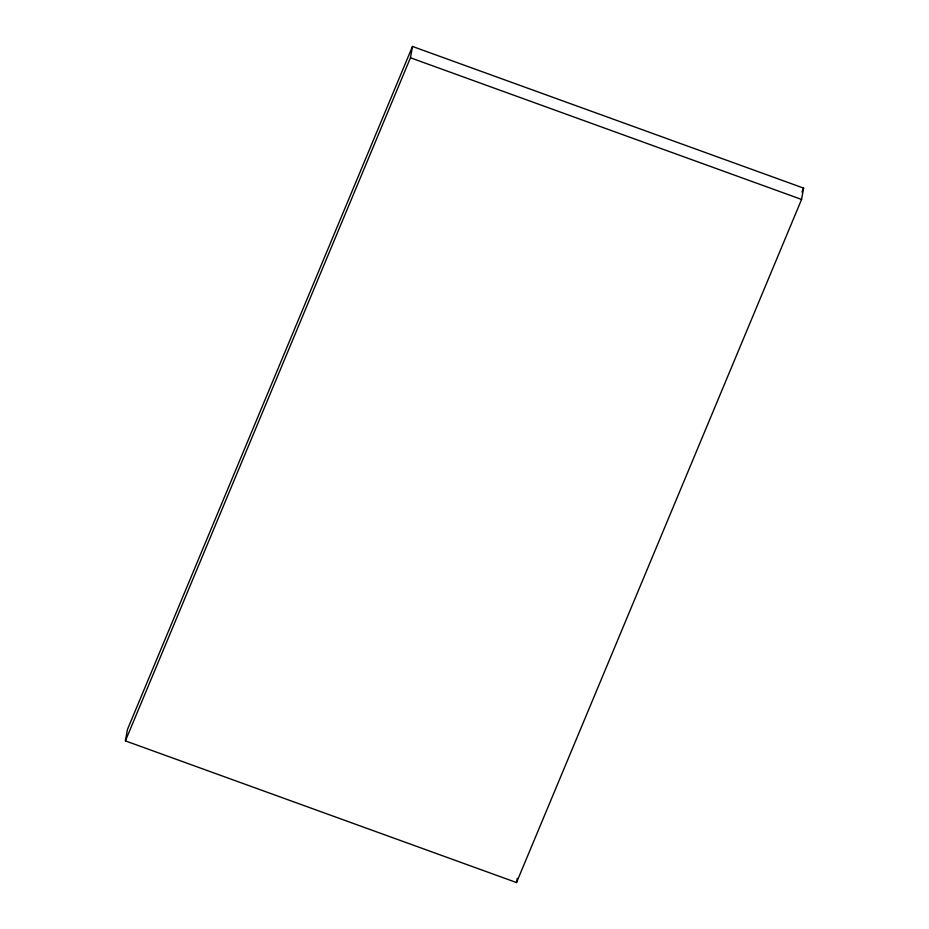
<?xml version="1.0" encoding="UTF-8"?>
<svg xmlns="http://www.w3.org/2000/svg" width="929" height="929" viewBox="0 0 929 929"><rect width="100%" height="100%" fill="white"/><g stroke="black" fill="none" stroke-linecap="round" stroke-linejoin="round"><path stroke-width="1.39" d="M125.403 740.889L127.424 729.555L412.476 46.45L803.597 188.111L801.576 199.445L516.524 882.55L125.403 740.889L410.455 57.784L412.476 46.45M516.524 882.55L517.279 878.3M801.924 192.129L803.597 188.111M410.455 57.784L801.576 199.445"/></g></svg>
